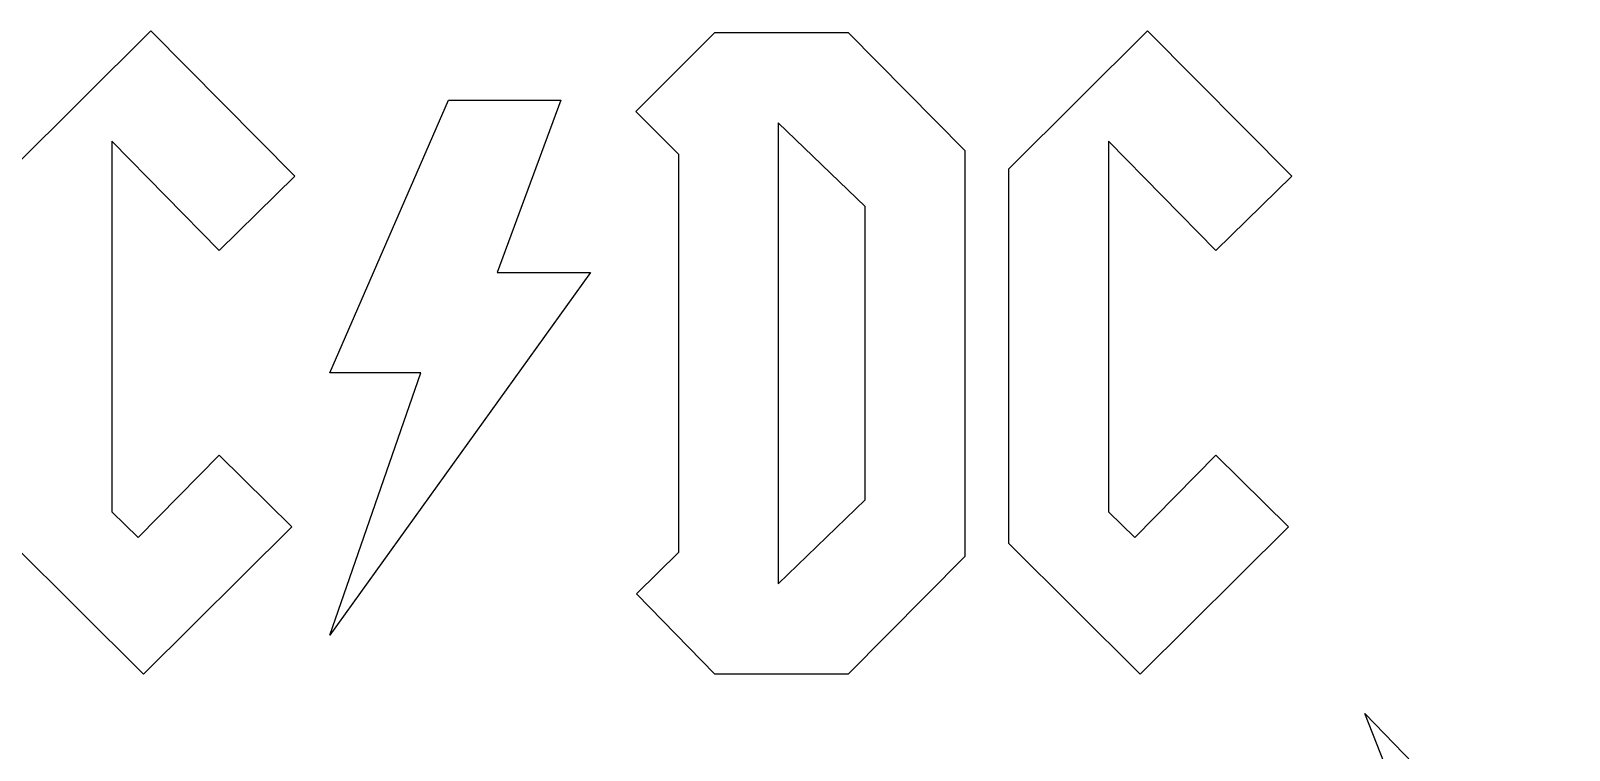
# Model space of a CAD drawing. Extents: x 7.4 to 31.4, y 13.7 to 28.6.
# Drawn here: x 17.11 to 25.33, y 18.78 to 22.63 of the extents above; entities that cross this region are included whole.
import ezdxf

# ---------------------------------------------------------------- set-up
doc = ezdxf.new("R2010")
doc.units = 0
doc.header["$MEASUREMENT"] = 0
doc.layers.add('APS_GEOMETRY', color=7, linetype='Continuous')

msp = doc.modelspace()

# ---------------------------------------------------------------- linework, layer by layer
at = {"layer": 'APS_GEOMETRY'}
for p, q in [((17.007063, 21.892597), (17.748512, 22.630357)), ((17.748512, 22.630357), (18.519471, 21.85202)), ((22.337379, 21.892597), (23.078827, 22.630357)), ((23.078827, 22.630357), (23.849786, 21.85202)), ((20.341738, 22.198767), (20.764106, 22.621135)), ((20.764106, 22.621135), (21.477888, 22.621135)), ((21.477888, 22.621135), (22.101296, 21.99035)), ((18.705756, 20.800712), (19.340229, 22.259633)), ((19.340229, 22.259633), (19.941503, 22.259633)), ((19.941503, 22.259633), (19.600289, 21.337433)), ((20.572288, 21.968217), (20.341738, 22.198767)), ((21.568264, 21.689713), (21.103475, 22.137902)), ((21.103475, 22.137902), (21.103475, 19.67194)), ((18.113703, 21.455474), (17.540095, 22.040149)), ((17.540095, 22.040149), (17.540095, 20.057419)), ((20.572288, 19.841625), (20.572288, 21.968217)), ((22.101296, 21.99035), (22.101296, 19.819492)), ((23.444019, 21.455474), (22.87041, 22.040149)), ((22.87041, 22.040149), (22.87041, 20.057419)), ((22.337379, 19.887735), (22.337379, 21.892597)), ((18.519471, 21.85202), (18.113703, 21.455474)), ((23.849786, 21.85202), (23.444019, 21.455474)), ((21.568264, 20.121973), (21.568264, 21.689713)), ((20.100122, 21.337433), (18.705756, 19.397124)), ((19.600289, 21.337433), (20.100122, 21.337433)), ((18.705756, 19.397124), (19.192677, 20.800712)), ((19.192677, 20.800712), (18.705756, 20.800712)), ((17.680269, 19.920934), (18.113703, 20.359901)), ((18.113703, 20.359901), (18.502872, 19.97811)), ((23.010585, 19.920934), (23.444019, 20.359901)), ((23.444019, 20.359901), (23.833187, 19.97811)), ((21.103475, 19.67194), (21.568264, 20.121973)), ((17.540095, 20.057419), (17.680269, 19.920934)), ((22.87041, 20.057419), (23.010585, 19.920934)), ((18.502872, 19.97811), (17.70978, 19.188707)), ((23.833187, 19.97811), (23.040095, 19.188707)), ((17.70978, 19.188707), (17.007063, 19.887735)), ((20.345427, 19.618452), (20.572288, 19.841625)), ((23.040095, 19.188707), (22.337379, 19.887735)), ((22.101296, 19.819492), (21.477888, 19.188707)), ((20.764106, 19.188707), (20.345427, 19.618452)), ((21.477888, 19.188707), (20.764106, 19.188707)), ((24.459833, 18.423865), (24.241189, 18.978425)), ((24.241189, 18.978425), (25.333944, 17.852684))]:
    msp.add_line(p, q, dxfattribs=at)

doc.saveas('drawing.dxf')
